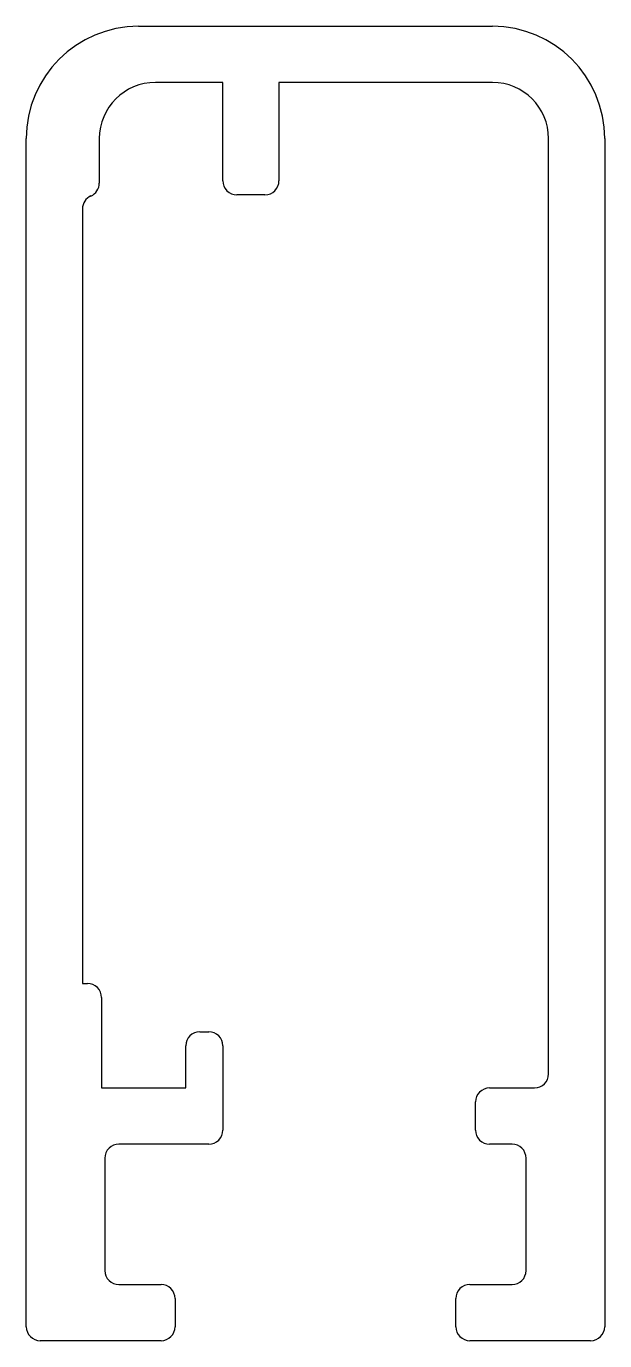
# Model space of a CAD drawing. Extents: x 1.1 to 11.4, y 0.7 to 24.1.
import ezdxf

# ---------------------------------------------------------------- set-up
doc = ezdxf.new("R2010")
doc.units = 0
doc.layers.get('0').update_dxf_attribs({"linetype": 'CONTINUOUS'})

msp = doc.modelspace()

# ---------------------------------------------------------------- linework, layer by layer
for p, q in [((3.126, 24.124), (9.426, 24.124)), ((4.626, 23.124), (3.426, 23.124)), ((4.626, 21.374), (4.626, 23.124)), ((5.626, 23.124), (5.626, 21.374)), ((9.426, 23.124), (5.626, 23.124)), ((1.126, 0.974), (1.126, 22.124)), ((2.426, 22.124), (2.426, 21.332)), ((10.426, 5.474), (10.426, 22.124)), ((11.426, 22.124), (11.426, 0.974)), ((5.376, 21.124), (4.876, 21.124)), ((2.126, 20.874), (2.126, 7.084)), ((2.126, 7.084), (2.216, 7.084)), ((2.466, 6.834), (2.466, 5.224)), ((4.216, 6.224), (4.376, 6.224)), ((3.966, 5.224), (3.966, 5.974)), ((4.626, 5.974), (4.626, 4.474)), ((2.466, 5.224), (3.966, 5.224)), ((9.376, 5.224), (10.176, 5.224)), ((9.126, 4.474), (9.126, 4.974)), ((4.376, 4.224), (2.776, 4.224)), ((9.776, 4.224), (9.376, 4.224)), ((2.526, 3.974), (2.526, 1.974)), ((10.026, 1.974), (10.026, 3.974)), ((2.776, 1.724), (3.526, 1.724)), ((9.026, 1.724), (9.776, 1.724)), ((3.776, 1.474), (3.776, 0.974)), ((8.776, 0.974), (8.776, 1.474)), ((3.526, 0.724), (1.376, 0.724)), ((11.176, 0.724), (9.026, 0.724))]:
    msp.add_line(p, q)
for centre, radius, start, end in [((3.126, 22.124), 2, 90, 180), ((9.426, 22.124), 2, 0, 90), ((3.426, 22.124), 1, 90, 180), ((9.426, 22.124), 1, 0, 90), ((2.176, 21.332), 0.25, 293.5782, 0), ((4.876, 21.374), 0.25, 180, 270), ((5.376, 21.374), 0.25, 270, 0), ((2.376, 20.874), 0.25, 113.5782, 180), ((2.216, 6.834), 0.25, 360, 90), ((4.216, 5.974), 0.25, 90, 180), ((4.376, 5.974), 0.25, 0, 90), ((10.176, 5.474), 0.25, 270, 360), ((9.376, 4.974), 0.25, 90, 180), ((4.376, 4.474), 0.25, 270, 0), ((9.376, 4.474), 0.25, 180, 270), ((2.776, 3.974), 0.25, 90, 180), ((9.776, 3.974), 0.25, 0, 90), ((2.776, 1.974), 0.25, 180, 270), ((9.776, 1.974), 0.25, 270, 0), ((3.526, 1.474), 0.25, 360, 90), ((9.026, 1.474), 0.25, 90, 180), ((1.376, 0.974), 0.25, 180, 270), ((3.526, 0.974), 0.25, 270, 0), ((9.026, 0.974), 0.25, 180, 270), ((11.176, 0.974), 0.25, 270, 0)]:
    msp.add_arc(centre, radius, start, end)

doc.saveas('drawing.dxf')
